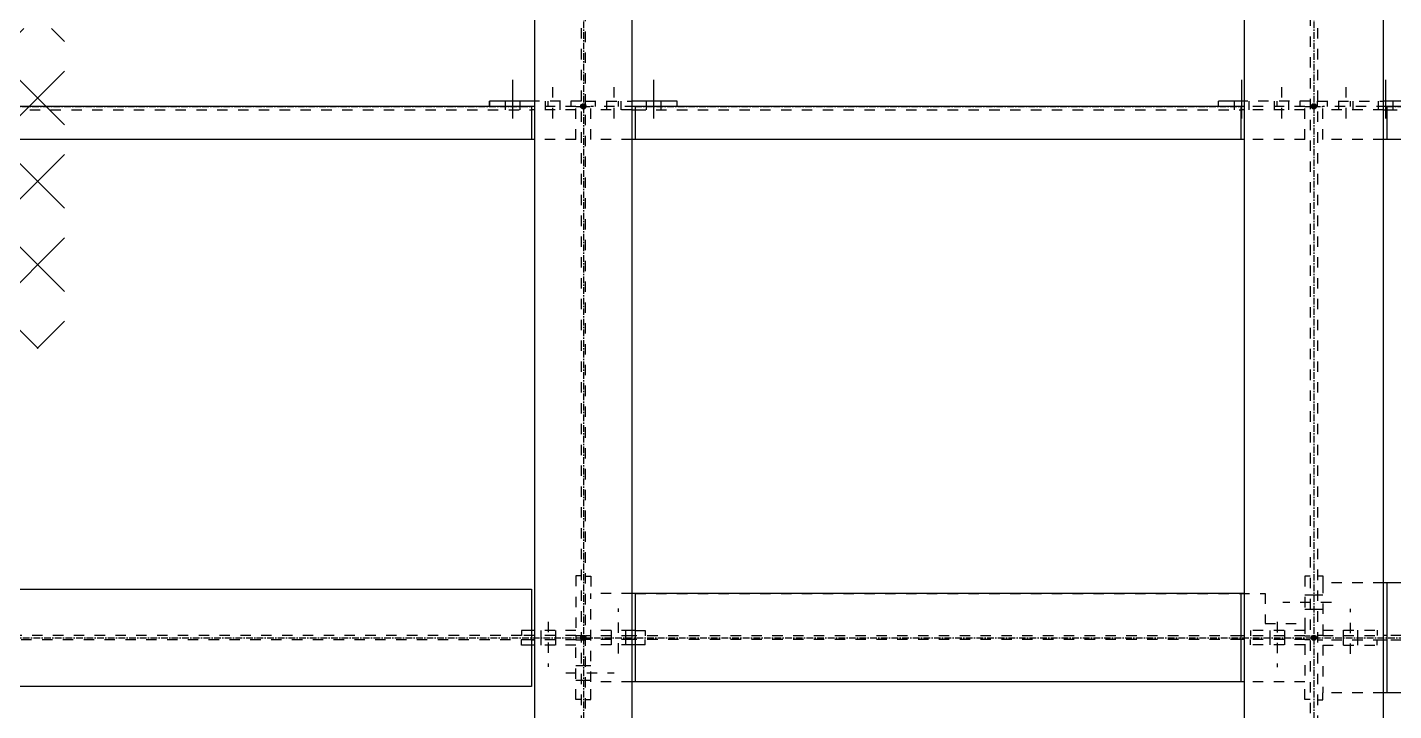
# Model space of a CAD drawing. Header units: inches. Extents: x 209270 to 234360, y -180214 to -150194.
# Drawn here: x 219526 to 222098, y -157151 to -155865 of the extents above; entities that cross this region are included whole.
import ezdxf

# ---------------------------------------------------------------- set-up
doc = ezdxf.new("R2010")
doc.units = ezdxf.units.IN
doc.header["$LTSCALE"] = 10
doc.header["$MEASUREMENT"] = 0
for name, pattern in [('CENTER', [2, 1.25, -0.25, 0.25, -0.25]), ('DXK_LINE_DOT2', [3.9198, 1.9599, -1.9599]), ('PHANTOM', [2.5, 1.25, -0.25, 0.25, -0.25, 0.25, -0.25])]:
    doc.linetypes.add(name, pattern=pattern)
for name, color, linetype in [('_STR_0', 2, 'Continuous'), ('_STR_1', 2, 'Continuous'), ('_STR_2', 2, 'Continuous'), ('_STR_4', 2, 'Continuous')]:
    doc.layers.add(name, color=color, linetype=linetype)
doc.layers.add('PANTHOM', color=8, linetype='PHANTOM', lineweight=0)

# ---------------------------------------------------------------- blocks, each defined once
blk = doc.blocks.new('Part-116860372-114946 - 114867')
at = {"layer": '_STR_1', "linetype": 'DXK_LINE_DOT2'}
for p, q in [((221954.3, -154651.7), (221954.3, -160351.7)), ((221940.8, -155255.2), (221940.8, -160351.7))]:
    blk.add_line(p, q, dxfattribs=at)
at = {"layer": '_STR_2', "linetype": 'Continuous'}
for p, q in [((221816.3, -154651.7), (221816.3, -160357.9)), ((222078.8, -160357.9), (222078.8, -154651.7))]:
    blk.add_line(p, q, dxfattribs=at)
at = {"layer": '_STR_4', "linetype": 'CENTER'}
blk.add_line((221947.6, -154514.2), (221947.6, -160514.2), dxfattribs=at)
blk = doc.blocks.new('Part-116860372-114945 - 114867')
at = {"layer": '_STR_1', "linetype": 'DXK_LINE_DOT2'}
for p, q in [((220568.6, -154651.7), (220568.6, -158166.4)), ((220576.5, -158166.4), (220576.5, -155135.6))]:
    blk.add_line(p, q, dxfattribs=at)
at = {"layer": '_STR_2', "linetype": 'Continuous'}
for p, q in [((220481.1, -158166.4), (220481.1, -154645.4)), ((220664.1, -154645.4), (220664.1, -158166.4))]:
    blk.add_line(p, q, dxfattribs=at)
at = {"layer": '_STR_4', "linetype": 'CENTER'}
blk.add_line((220572.6, -154514.2), (220572.6, -158264.2), dxfattribs=at)
blk = doc.blocks.new('Part-116860372-114950 - 114867')
at = {"layer": '_STR_4', "linetype": 'Continuous'}
for points in [[(220572.6, -157019.2, -1), (220572.6, -157009.2, -1)], [(221947.6, -157019.2, -1), (221947.6, -157009.2, -1)]]:
    blk.add_hatch(color=256, dxfattribs=at).paths.add_polyline_path(points)
at = {"layer": '_STR_1', "linetype": 'DXK_LINE_DOT2'}
for p, q in [((220664.1, -156930.9), (220586.5, -156930.9)), ((220586.5, -157097.4), (220586.5, -156930.9)), ((220670.3, -156930.9), (221855.8, -156930.9)), ((221855.8, -156930.9), (221855.8, -156987.2)), ((221855.8, -156987.2), (221930.8, -156987.2)), ((221930.8, -156987.2), (221930.8, -157097.4)), ((220664.1, -157010.6), (220586.5, -157010.6)), ((221810.1, -157010.6), (220670.3, -157010.6)), ((221930.8, -157010.6), (221816.3, -157010.6)), ((220664.1, -157017.7), (220586.5, -157017.7)), ((221810.1, -157017.7), (220670.3, -157017.7)), ((221930.8, -157017.7), (221816.3, -157017.7)), ((220664.1, -157097.4), (220586.5, -157097.4)), ((221930.8, -157097.4), (221816.3, -157097.4))]:
    blk.add_line(p, q, dxfattribs=at)
at = {"layer": '_STR_2', "linetype": 'Continuous'}
for p, q in [((221816.3, -156930.9), (220664.1, -156930.9)), ((220670.3, -156930.9), (220670.3, -157097.4)), ((221810.1, -156930.9), (221810.1, -157097.4)), ((220670.3, -157010.6), (220664.1, -157010.6)), ((221816.3, -157010.6), (221810.1, -157010.6)), ((220670.3, -157017.7), (220664.1, -157017.7)), ((221816.3, -157017.7), (221810.1, -157017.7)), ((221816.3, -157097.4), (220664.1, -157097.4))]:
    blk.add_line(p, q, dxfattribs=at)
at = {"layer": '_STR_4', "linetype": 'CENTER'}
blk.add_line((220572.6, -157014.2), (221947.6, -157014.2), dxfattribs=at)
at = {"layer": '_STR_4', "linetype": 'Continuous'}
for centre in [(220572.6, -157014.2), (221947.6, -157014.2)]:
    blk.add_circle(centre, 5, dxfattribs=at)
blk = doc.blocks.new('Part-116860372-114951 - 114867')
at = {"layer": '_STR_4', "linetype": 'Continuous'}
for points in [[(219197.6, -157019.2, -1), (219197.6, -157009.2, -1)], [(220572.6, -157019.2, -1), (220572.6, -157009.2, -1)]]:
    blk.add_hatch(color=256, dxfattribs=at).paths.add_polyline_path(points)
at = {"layer": '_STR_1', "linetype": 'DXK_LINE_DOT2'}
for p, q in [((219211.5, -157010.2), (219211.5, -157018.1)), ((219211.5, -157010.2), (219289.1, -157010.2)), ((220456.1, -157010.2), (219295.3, -157010.2)), ((220558.6, -157010.2), (220456.1, -157010.2)), ((220558.6, -157010.2), (220558.6, -157018.1)), ((219289.1, -157018.1), (219211.5, -157018.1)), ((220474.8, -157018.1), (219295.3, -157018.1)), ((220558.6, -157018.1), (220481.1, -157018.1))]:
    blk.add_line(p, q, dxfattribs=at)
at = {"layer": '_STR_2', "linetype": 'Continuous'}
for p, q in [((219295.3, -157105.7), (219295.3, -156922.7)), ((219295.3, -156922.7), (220474.8, -156922.7)), ((220474.8, -156922.7), (220474.8, -157105.7)), ((219295.3, -157010.2), (219289.1, -157010.2)), ((220481.1, -157010.2), (220474.8, -157010.2)), ((219295.3, -157018.1), (219289.1, -157018.1)), ((220481.1, -157018.1), (220474.8, -157018.1)), ((220474.8, -157105.7), (219295.3, -157105.7))]:
    blk.add_line(p, q, dxfattribs=at)
at = {"layer": '_STR_4', "linetype": 'CENTER'}
blk.add_line((219197.6, -157014.2), (220572.6, -157014.2), dxfattribs=at)
at = {"layer": '_STR_4', "linetype": 'Continuous'}
for centre in [(219197.6, -157014.2), (220572.6, -157014.2)]:
    blk.add_circle(centre, 5, dxfattribs=at)
blk = doc.blocks.new('Part-116860372-114966 - 114867')
at = {"layer": '_STR_4', "linetype": 'Continuous'}
blk.add_hatch(color=256, dxfattribs=at).paths.add_polyline_path([(221947.6, -157019.2, -1), (221947.6, -157009.2, -1)])
at = {"layer": '_STR_1', "linetype": 'DXK_LINE_DOT2'}
for p, q in [((221964.3, -156910.6), (221964.3, -157117.7)), ((222078.8, -156910.6), (221964.3, -156910.6)), ((221964.3, -157010), (222078.8, -157010)), ((225953.8, -157010), (222085.1, -157010)), ((222078.8, -157018.4), (221964.3, -157018.4)), ((225953.8, -157018.4), (222085.1, -157018.4)), ((222078.8, -157117.7), (221964.3, -157117.7))]:
    blk.add_line(p, q, dxfattribs=at)
at = {"layer": '_STR_2', "linetype": 'Continuous'}
for p, q in [((223860.1, -156910.6), (222078.8, -156910.6)), ((222085.1, -156910.6), (222085.1, -157117.7)), ((222085.1, -157010), (222078.8, -157010)), ((222085.1, -157018.4), (222078.8, -157018.4)), ((223860.1, -157117.7), (222078.8, -157117.7))]:
    blk.add_line(p, q, dxfattribs=at)
at = {"layer": '_STR_4', "linetype": 'CENTER'}
blk.add_line((221947.6, -157014.2), (226072.6, -157014.2), dxfattribs=at)
at = {"layer": '_STR_4', "linetype": 'Continuous'}
blk.add_circle((221947.6, -157014.2), 5, dxfattribs=at)
blk = doc.blocks.new('Part-116860372-115058 - 114867')
at = {"layer": '_STR_4', "linetype": 'Continuous'}
for points in [[(219197.6, -156019.2, -1), (219197.6, -156009.2, -1)], [(220572.6, -156019.2, -1), (220572.6, -156009.2, -1)]]:
    blk.add_hatch(color=256, dxfattribs=at).paths.add_polyline_path(points)
at = {"layer": '_STR_1', "linetype": 'DXK_LINE_DOT2'}
for p, q in [((219295.3, -156014.2), (219211.5, -156014.2)), ((219211.5, -156076.7), (219211.5, -156014.2)), ((219289.1, -156020.4), (219211.5, -156020.4)), ((219295.3, -156020.4), (220474.8, -156020.4)), ((220558.6, -156014.2), (220474.8, -156014.2)), ((220558.6, -156020.4), (220481.1, -156020.4)), ((220558.6, -156076.7), (220558.6, -156014.2)), ((219289.1, -156076.7), (219211.5, -156076.7)), ((220558.6, -156076.7), (220481.1, -156076.7))]:
    blk.add_line(p, q, dxfattribs=at)
at = {"layer": '_STR_2', "linetype": 'Continuous'}
for p, q in [((219289.1, -156020.4), (219295.3, -156020.4)), ((220474.8, -156014.2), (219295.3, -156014.2)), ((219295.3, -156014.2), (219295.3, -156076.7)), ((220474.8, -156014.2), (220474.8, -156076.7)), ((220481.1, -156020.4), (220474.8, -156020.4)), ((220481.1, -156076.7), (219289.1, -156076.7))]:
    blk.add_line(p, q, dxfattribs=at)
at = {"layer": '_STR_4', "linetype": 'CENTER'}
for p, q in [((219197.6, -156014.2), (219211.5, -156014.2)), ((219295.3, -156014.2), (220474.8, -156014.2)), ((220558.6, -156014.2), (220572.6, -156014.2))]:
    blk.add_line(p, q, dxfattribs=at)
at = {"layer": '_STR_4', "linetype": 'Continuous'}
for centre in [(219197.6, -156014.2), (220572.6, -156014.2)]:
    blk.add_circle(centre, 5, dxfattribs=at)
blk = doc.blocks.new('Part-116860372-115059 - 114867')
at = {"layer": '_STR_4', "linetype": 'Continuous'}
for points in [[(220572.6, -156019.2, -1), (220572.6, -156009.2, -1)], [(221947.6, -156019.2, -1), (221947.6, -156009.2, -1)]]:
    blk.add_hatch(color=256, dxfattribs=at).paths.add_polyline_path(points)
at = {"layer": '_STR_1', "linetype": 'DXK_LINE_DOT2'}
for p, q in [((220670.3, -156014.2), (220586.5, -156014.2)), ((220586.5, -156076.7), (220586.5, -156014.2)), ((220664.1, -156020.4), (220586.5, -156020.4)), ((220670.3, -156020.4), (221810.1, -156020.4)), ((221930.8, -156014.2), (221810.1, -156014.2)), ((221930.8, -156020.4), (221816.3, -156020.4)), ((221930.8, -156076.7), (221930.8, -156014.2)), ((220664.1, -156076.7), (220586.5, -156076.7)), ((221930.8, -156076.7), (221816.3, -156076.7))]:
    blk.add_line(p, q, dxfattribs=at)
at = {"layer": '_STR_2', "linetype": 'Continuous'}
for p, q in [((220664.1, -156020.4), (220670.3, -156020.4)), ((221810.1, -156014.2), (220670.3, -156014.2)), ((220670.3, -156014.2), (220670.3, -156076.7)), ((221810.1, -156014.2), (221810.1, -156076.7)), ((221816.3, -156020.4), (221810.1, -156020.4)), ((221816.3, -156076.7), (220664.1, -156076.7))]:
    blk.add_line(p, q, dxfattribs=at)
at = {"layer": '_STR_4', "linetype": 'CENTER'}
for p, q in [((220572.6, -156014.2), (220586.5, -156014.2)), ((220670.3, -156014.2), (221810.1, -156014.2)), ((221930.8, -156014.2), (221947.6, -156014.2))]:
    blk.add_line(p, q, dxfattribs=at)
at = {"layer": '_STR_4', "linetype": 'Continuous'}
for centre in [(220572.6, -156014.2), (221947.6, -156014.2)]:
    blk.add_circle(centre, 5, dxfattribs=at)
blk = doc.blocks.new('Part-116860372-115060 - 114867')
at = {"layer": '_STR_4', "linetype": 'Continuous'}
for points in [[(221947.6, -156019.2, -1), (221947.6, -156009.2, -1)], [(223322.6, -156019.2, -1), (223322.6, -156009.2, -1)]]:
    blk.add_hatch(color=256, dxfattribs=at).paths.add_polyline_path(points)
at = {"layer": '_STR_1', "linetype": 'DXK_LINE_DOT2'}
for p, q in [((222085.1, -156014.2), (221964.3, -156014.2)), ((221964.3, -156076.7), (221964.3, -156014.2)), ((222078.8, -156020.4), (221964.3, -156020.4)), ((222085.1, -156020.4), (223233.1, -156020.4)), ((223309, -156014.2), (223233.1, -156014.2)), ((223309, -156020.4), (223239.3, -156020.4)), ((223309, -156076.7), (223309, -156014.2)), ((222078.8, -156076.7), (221964.3, -156076.7)), ((223309, -156076.7), (223233.1, -156076.7))]:
    blk.add_line(p, q, dxfattribs=at)
at = {"layer": '_STR_2', "linetype": 'Continuous'}
for p, q in [((222078.8, -156020.4), (222085.1, -156020.4)), ((223233.1, -156014.2), (222085.1, -156014.2)), ((222085.1, -156014.2), (222085.1, -156076.7)), ((223233.1, -156014.2), (223233.1, -156076.7)), ((223239.3, -156020.4), (223233.1, -156020.4)), ((223239.3, -156076.7), (222078.8, -156076.7))]:
    blk.add_line(p, q, dxfattribs=at)
at = {"layer": '_STR_4', "linetype": 'CENTER'}
for p, q in [((221947.6, -156014.2), (221964.3, -156014.2)), ((222085.1, -156014.2), (223233.1, -156014.2)), ((223309, -156014.2), (223322.6, -156014.2))]:
    blk.add_line(p, q, dxfattribs=at)
at = {"layer": '_STR_4', "linetype": 'Continuous'}
for centre in [(221947.6, -156014.2), (223322.6, -156014.2)]:
    blk.add_circle(centre, 5, dxfattribs=at)
blk = doc.blocks.new('Part-116860372-115498 - 114867')
at = {"layer": '_STR_1', "linetype": 'DXK_LINE_DOT2'}
for p, q in [((221964.3, -157018.4), (221954.3, -157018.4)), ((221964.3, -157028.4), (222066.8, -157028.4)), ((222066.8, -157028.4), (222066.8, -157018.4)), ((221964.3, -157130.9), (221964.3, -157117.7)), ((221954.3, -157130.9), (221964.3, -157130.9))]:
    blk.add_line(p, q, dxfattribs=at)
blk = doc.blocks.new('Part-116860372-115497 - 114867')
at = {"layer": '_STR_1', "linetype": 'DXK_LINE_DOT2'}
for p, q in [((221954.3, -156897.5), (221964.3, -156897.5)), ((221964.3, -156897.5), (221964.3, -156910.6)), ((221964.3, -157010), (221954.3, -157010)), ((221964.3, -157000), (222066.8, -157000)), ((222066.8, -157000), (222066.8, -157010))]:
    blk.add_line(p, q, dxfattribs=at)
blk = doc.blocks.new('Bolt-116860372-115499 - 114867')
at = {"layer": '_STR_1', "linetype": 'DXK_LINE_DOT2'}
for p, q in [((222016.8, -157044.6), (222016.8, -156959.6)), ((222003.1, -157010), (222003.1, -157000)), ((222003.1, -157018.4), (222003.1, -157010)), ((222030.6, -157010), (222030.6, -157000)), ((222030.6, -157018.4), (222030.6, -157010)), ((222003.1, -157028.4), (222003.1, -157018.4)), ((222030.6, -157028.4), (222030.6, -157018.4))]:
    blk.add_line(p, q, dxfattribs=at)
blk = doc.blocks.new('Bolt-116860372-115501 - 114867')
at = {"layer": '_STR_1', "linetype": 'DXK_LINE_DOT2'}
for p, q in [((221940.8, -156933.7), (221930.8, -156933.7)), ((221954.3, -156933.7), (221940.8, -156933.7)), ((221964.3, -156933.7), (221954.3, -156933.7)), ((221980.6, -156947.5), (221889.3, -156947.5)), ((221940.8, -156961.2), (221930.8, -156961.2)), ((221954.3, -156961.2), (221940.8, -156961.2)), ((221964.3, -156961.2), (221954.3, -156961.2))]:
    blk.add_line(p, q, dxfattribs=at)
blk = doc.blocks.new('Part-116860372-115561 - 114867')
at = {"layer": '_STR_1', "linetype": 'DXK_LINE_DOT2'}
for p, q in [((221828.3, -157027.7), (221828.3, -157017.7)), ((221930.8, -157027.7), (221828.3, -157027.7)), ((221930.8, -157017.7), (221940.8, -157017.7)), ((221930.8, -157130.2), (221930.8, -157097.4)), ((221940.8, -157130.2), (221930.8, -157130.2))]:
    blk.add_line(p, q, dxfattribs=at)
blk = doc.blocks.new('Part-116860372-115562 - 114867')
at = {"layer": '_STR_1', "linetype": 'DXK_LINE_DOT2'}
for p, q in [((221940.8, -156898.1), (221930.8, -156898.1)), ((221930.8, -156898.1), (221930.8, -156987.2)), ((221930.8, -157000.6), (221828.3, -157000.6)), ((221828.3, -157000.6), (221828.3, -157010.6)), ((221930.8, -157010.6), (221940.8, -157010.6))]:
    blk.add_line(p, q, dxfattribs=at)
blk = doc.blocks.new('Bolt-116860372-115563 - 114867')
at = {"layer": '_STR_1', "linetype": 'DXK_LINE_DOT2'}
for p, q in [((221878.3, -156984.4), (221878.3, -157069.4)), ((221864.6, -157000.6), (221864.6, -157010.6)), ((221864.6, -157010.6), (221864.6, -157017.7)), ((221892.1, -157000.6), (221892.1, -157010.6)), ((221892.1, -157010.6), (221892.1, -157017.7)), ((221864.6, -157017.7), (221864.6, -157027.7)), ((221892.1, -157017.7), (221892.1, -157027.7))]:
    blk.add_line(p, q, dxfattribs=at)
blk = doc.blocks.new('Part-116860372-115565 - 114867')
at = {"layer": '_STR_1', "linetype": 'DXK_LINE_DOT2'}
for p, q in [((220576.5, -156898.1), (220586.5, -156898.1)), ((220586.5, -156898.1), (220586.5, -156930.9)), ((220586.5, -157010.6), (220576.5, -157010.6)), ((220664.1, -157000.6), (220586.5, -157000.6)), ((220670.3, -157010.6), (220664.1, -157010.6)), ((220670.3, -157000.6), (220689, -157000.6)), ((220689, -157000.6), (220689, -157010.6))]:
    blk.add_line(p, q, dxfattribs=at)
at = {"layer": '_STR_2', "linetype": 'Continuous'}
blk.add_line((220670.3, -157000.6), (220664.1, -157000.6), dxfattribs=at)
blk = doc.blocks.new('Part-116860372-115566 - 114867')
at = {"layer": '_STR_1', "linetype": 'DXK_LINE_DOT2'}
for p, q in [((220586.5, -157017.7), (220576.5, -157017.7)), ((220664.1, -157027.7), (220586.5, -157027.7)), ((220670.3, -157017.7), (220664.1, -157017.7)), ((220689, -157027.7), (220670.3, -157027.7)), ((220689, -157027.7), (220689, -157017.7)), ((220586.5, -157130.2), (220586.5, -157097.4)), ((220576.5, -157130.2), (220586.5, -157130.2))]:
    blk.add_line(p, q, dxfattribs=at)
at = {"layer": '_STR_2', "linetype": 'Continuous'}
blk.add_line((220670.3, -157027.7), (220664.1, -157027.7), dxfattribs=at)
blk = doc.blocks.new('Bolt-116860372-115567 - 114867')
at = {"layer": '_STR_1', "linetype": 'DXK_LINE_DOT2'}
for p, q in [((220639, -157044), (220639, -156959)), ((220625.3, -157010.6), (220625.3, -157000.6)), ((220625.3, -157017.7), (220625.3, -157010.6)), ((220652.8, -157010.6), (220652.8, -157000.6)), ((220652.8, -157017.7), (220652.8, -157010.6)), ((220625.3, -157027.7), (220625.3, -157017.7)), ((220652.8, -157027.7), (220652.8, -157017.7))]:
    blk.add_line(p, q, dxfattribs=at)
blk = doc.blocks.new('Part-116860372-115569 - 114867')
at = {"layer": '_STR_1', "linetype": 'DXK_LINE_DOT2'}
for p, q in [((220456.1, -157028.1), (220456.1, -157018.1)), ((220474.8, -157028.1), (220456.1, -157028.1)), ((220474.8, -157018.1), (220481.1, -157018.1)), ((220558.6, -157028.1), (220481.1, -157028.1)), ((220558.6, -157018.1), (220568.6, -157018.1)), ((220558.6, -157130.6), (220558.6, -157028.1)), ((220568.6, -157130.6), (220558.6, -157130.6))]:
    blk.add_line(p, q, dxfattribs=at)
at = {"layer": '_STR_2', "linetype": 'Continuous'}
blk.add_line((220481.1, -157028.1), (220474.8, -157028.1), dxfattribs=at)
blk = doc.blocks.new('Part-116860372-115570 - 114867')
at = {"layer": '_STR_1', "linetype": 'DXK_LINE_DOT2'}
for p, q in [((220568.6, -156897.7), (220558.6, -156897.7)), ((220558.6, -156897.7), (220558.6, -157000.2)), ((220456.1, -157000.2), (220456.1, -157010.2)), ((220474.8, -157000.2), (220456.1, -157000.2)), ((220558.6, -157000.2), (220481.1, -157000.2)), ((220558.6, -157010.2), (220568.6, -157010.2))]:
    blk.add_line(p, q, dxfattribs=at)
at = {"layer": '_STR_2', "linetype": 'Continuous'}
blk.add_line((220481.1, -157000.2), (220474.8, -157000.2), dxfattribs=at)
blk = doc.blocks.new('Bolt-116860372-115571 - 114867')
at = {"layer": '_STR_1', "linetype": 'DXK_LINE_DOT2'}
for p, q in [((220506.1, -156984), (220506.1, -157069)), ((220492.4, -157000.2), (220492.4, -157010.2)), ((220492.4, -157010.2), (220492.4, -157018.1)), ((220519.9, -157000.2), (220519.9, -157010.2)), ((220519.9, -157010.2), (220519.9, -157018.1)), ((220492.4, -157018.1), (220492.4, -157028.1)), ((220519.9, -157018.1), (220519.9, -157028.1))]:
    blk.add_line(p, q, dxfattribs=at)
blk = doc.blocks.new('Bolt-116860372-115580 - 114867')
at = {"layer": '_STR_1', "linetype": 'DXK_LINE_DOT2'}
for p, q in [((220558.6, -157066.5), (220568.6, -157066.5)), ((220568.6, -157066.5), (220576.5, -157066.5)), ((220576.5, -157066.5), (220586.5, -157066.5)), ((220539.6, -157080.2), (220630.8, -157080.2)), ((220558.6, -157094), (220568.6, -157094)), ((220568.6, -157094), (220576.5, -157094)), ((220576.5, -157094), (220586.5, -157094))]:
    blk.add_line(p, q, dxfattribs=at)
blk = doc.blocks.new('Part-116860372-115693 - 114867')
at = {"layer": '_STR_1', "linetype": 'DXK_LINE_DOT2'}
for p, q in [((220396.2, -156014.2), (220396.2, -156004.2)), ((220568.6, -156004.2), (220481.1, -156004.2)), ((220506.1, -156014.2), (220506.1, -156004.2)), ((220549.9, -156014.2), (220549.9, -156004.2))]:
    blk.add_line(p, q, dxfattribs=at)
at = {"layer": '_STR_2', "linetype": 'Continuous'}
for p, q in [((220481.1, -156004.2), (220396.1, -156004.2)), ((220396.1, -156014.2), (220396.1, -156004.2)), ((220481.1, -156014.2), (220474.8, -156014.2))]:
    blk.add_line(p, q, dxfattribs=at)
blk = doc.blocks.new('Bolt-116860372-115694 - 114867')
at = {"layer": '_STR_1', "linetype": 'DXK_LINE_DOT2'}
for p, q in [((220514.9, -156036.7), (220514.9, -155964.2)), ((220501.1, -156014.2), (220501.1, -156004.2)), ((220528.6, -156014.2), (220528.6, -156004.2)), ((220501.1, -156020.4), (220501.1, -156014.2)), ((220528.6, -156020.4), (220528.6, -156014.2))]:
    blk.add_line(p, q, dxfattribs=at)
at = {"layer": '_STR_2', "linetype": 'Continuous'}
for p, q in [((220439.9, -156036.7), (220439.9, -155964.2)), ((220426.1, -156014.2), (220426.1, -156004.2)), ((220453.6, -156014.2), (220453.6, -156004.2)), ((220426.1, -156020.4), (220426.1, -156014.2)), ((220453.6, -156020.4), (220453.6, -156014.2))]:
    blk.add_line(p, q, dxfattribs=at)
blk = doc.blocks.new('Part-116860372-115695 - 114867')
at = {"layer": '_STR_1', "linetype": 'DXK_LINE_DOT2'}
for p, q in [((220576.5, -156004.2), (220664.1, -156004.2)), ((220595.3, -156014.2), (220595.3, -156004.2)), ((220639, -156014.2), (220639, -156004.2)), ((220749, -156014.2), (220749, -156004.2))]:
    blk.add_line(p, q, dxfattribs=at)
at = {"layer": '_STR_2', "linetype": 'Continuous'}
for p, q in [((220749, -156004.2), (220664.1, -156004.2)), ((220749, -156014.2), (220749, -156004.2)), ((220670.3, -156014.2), (220664.1, -156014.2))]:
    blk.add_line(p, q, dxfattribs=at)
blk = doc.blocks.new('Bolt-116860372-115696 - 114867')
at = {"layer": '_STR_1', "linetype": 'DXK_LINE_DOT2'}
for p, q in [((220630.3, -156036.7), (220630.3, -155964.2)), ((220616.5, -156014.2), (220616.5, -156004.2)), ((220644, -156014.2), (220644, -156004.2)), ((220616.5, -156020.4), (220616.5, -156014.2)), ((220644, -156020.4), (220644, -156014.2))]:
    blk.add_line(p, q, dxfattribs=at)
at = {"layer": '_STR_2', "linetype": 'Continuous'}
for p, q in [((220705.3, -156036.7), (220705.3, -155964.2)), ((220691.5, -156014.2), (220691.5, -156004.2)), ((220719, -156014.2), (220719, -156004.2)), ((220691.5, -156020.4), (220691.5, -156014.2)), ((220719, -156020.4), (220719, -156014.2))]:
    blk.add_line(p, q, dxfattribs=at)
blk = doc.blocks.new('Part-116860372-115697 - 114867')
at = {"layer": '_STR_1', "linetype": 'DXK_LINE_DOT2'}
for p, q in [((221768.4, -156014.2), (221768.4, -156004.2)), ((221940.8, -156004.2), (221816.3, -156004.2)), ((221878.3, -156014.2), (221878.3, -156004.2)), ((221922.1, -156014.2), (221922.1, -156004.2)), ((221940.8, -156004.2), (221940.8, -156014.2))]:
    blk.add_line(p, q, dxfattribs=at)
at = {"layer": '_STR_2', "linetype": 'Continuous'}
for p, q in [((221816.3, -156004.2), (221768.3, -156004.2)), ((221768.3, -156014.2), (221768.3, -156004.2)), ((221816.3, -156014.2), (221810.1, -156014.2))]:
    blk.add_line(p, q, dxfattribs=at)
blk = doc.blocks.new('Bolt-116860372-115698 - 114867')
at = {"layer": '_STR_1', "linetype": 'DXK_LINE_DOT2'}
for p, q in [((221887.1, -156036.7), (221887.1, -155964.2)), ((221873.3, -156014.2), (221873.3, -156004.2)), ((221900.8, -156014.2), (221900.8, -156004.2)), ((221873.3, -156020.4), (221873.3, -156014.2)), ((221900.8, -156020.4), (221900.8, -156014.2))]:
    blk.add_line(p, q, dxfattribs=at)
at = {"layer": '_STR_2', "linetype": 'Continuous'}
for p, q in [((221812.1, -156036.7), (221812.1, -155964.2)), ((221798.3, -156014.2), (221798.3, -156004.2)), ((221825.8, -156014.2), (221825.8, -156004.2)), ((221798.3, -156020.4), (221798.3, -156014.2)), ((221825.8, -156020.4), (221825.8, -156014.2))]:
    blk.add_line(p, q, dxfattribs=at)
blk = doc.blocks.new('Part-116860372-115699 - 114867')
at = {"layer": '_STR_1', "linetype": 'DXK_LINE_DOT2'}
for p, q in [((221954.3, -156014.2), (221954.3, -156004.2)), ((221954.3, -156004.2), (222078.8, -156004.2)), ((221973.1, -156014.2), (221973.1, -156004.2)), ((222016.8, -156014.2), (222016.8, -156004.2)), ((222126.8, -156014.2), (222126.8, -156004.2))]:
    blk.add_line(p, q, dxfattribs=at)
at = {"layer": '_STR_2', "linetype": 'Continuous'}
for p, q in [((222126.8, -156004.2), (222078.8, -156004.2)), ((222126.8, -156014.2), (222126.8, -156004.2)), ((222085.1, -156014.2), (222078.8, -156014.2))]:
    blk.add_line(p, q, dxfattribs=at)
blk = doc.blocks.new('Bolt-116860372-115700 - 114867')
at = {"layer": '_STR_1', "linetype": 'DXK_LINE_DOT2'}
for p, q in [((222008.1, -156036.7), (222008.1, -155964.2)), ((221994.3, -156014.2), (221994.3, -156004.2)), ((222021.8, -156014.2), (222021.8, -156004.2)), ((221994.3, -156020.4), (221994.3, -156014.2)), ((222021.8, -156020.4), (222021.8, -156014.2))]:
    blk.add_line(p, q, dxfattribs=at)
at = {"layer": '_STR_2', "linetype": 'Continuous'}
for p, q in [((222083.1, -156036.7), (222083.1, -155964.2)), ((222069.3, -156014.2), (222069.3, -156004.2)), ((222096.8, -156014.2), (222096.8, -156004.2)), ((222069.3, -156020.4), (222069.3, -156014.2)), ((222096.8, -156020.4), (222096.8, -156014.2))]:
    blk.add_line(p, q, dxfattribs=at)

msp = doc.modelspace()

# ---------------------------------------------------------------- hatches: boundary and pattern name
at = {"layer": 'PANTHOM'}
h = msp.add_hatch(dxfattribs=at)
h.set_pattern_fill('ANSI37', color=256, scale=887.309452, angle=-180)
h.set_pattern_definition([(225, (322834.59, 2114878.95), (78.4278163, -78.4278163), []), (315, (322834.59, 2114878.95), (78.4278163, 78.4278163), [])])
h.paths.add_polyline_path([(219595.8, -156469.9), (219595.8, -155867.7), (218989.2, -155867.7), (218989.2, -156469.9)])

# ---------------------------------------------------------------- block references
at = {"layer": '_STR_0', "zscale": 0.8}
for name in ['Part-116860372-114945 - 114867', 'Part-116860372-114946 - 114867', 'Bolt-116860372-115694 - 114867', 'Bolt-116860372-115696 - 114867', 'Bolt-116860372-115698 - 114867', 'Bolt-116860372-115700 - 114867', 'Part-116860372-115058 - 114867', 'Part-116860372-115693 - 114867', 'Part-116860372-115059 - 114867', 'Part-116860372-115695 - 114867', 'Part-116860372-115697 - 114867', 'Part-116860372-115060 - 114867', 'Part-116860372-115699 - 114867', 'Part-116860372-115570 - 114867', 'Part-116860372-115565 - 114867', 'Part-116860372-115562 - 114867', 'Part-116860372-114966 - 114867', 'Part-116860372-115497 - 114867', 'Part-116860372-114951 - 114867', 'Part-116860372-114950 - 114867', 'Bolt-116860372-115501 - 114867', 'Bolt-116860372-115567 - 114867', 'Bolt-116860372-115499 - 114867', 'Bolt-116860372-115571 - 114867', 'Bolt-116860372-115563 - 114867', 'Part-116860372-115569 - 114867', 'Part-116860372-115566 - 114867', 'Part-116860372-115561 - 114867', 'Part-116860372-115498 - 114867', 'Bolt-116860372-115580 - 114867']:
    msp.add_blockref(name, (0, 0), dxfattribs=at)

doc.saveas('drawing.dxf')
